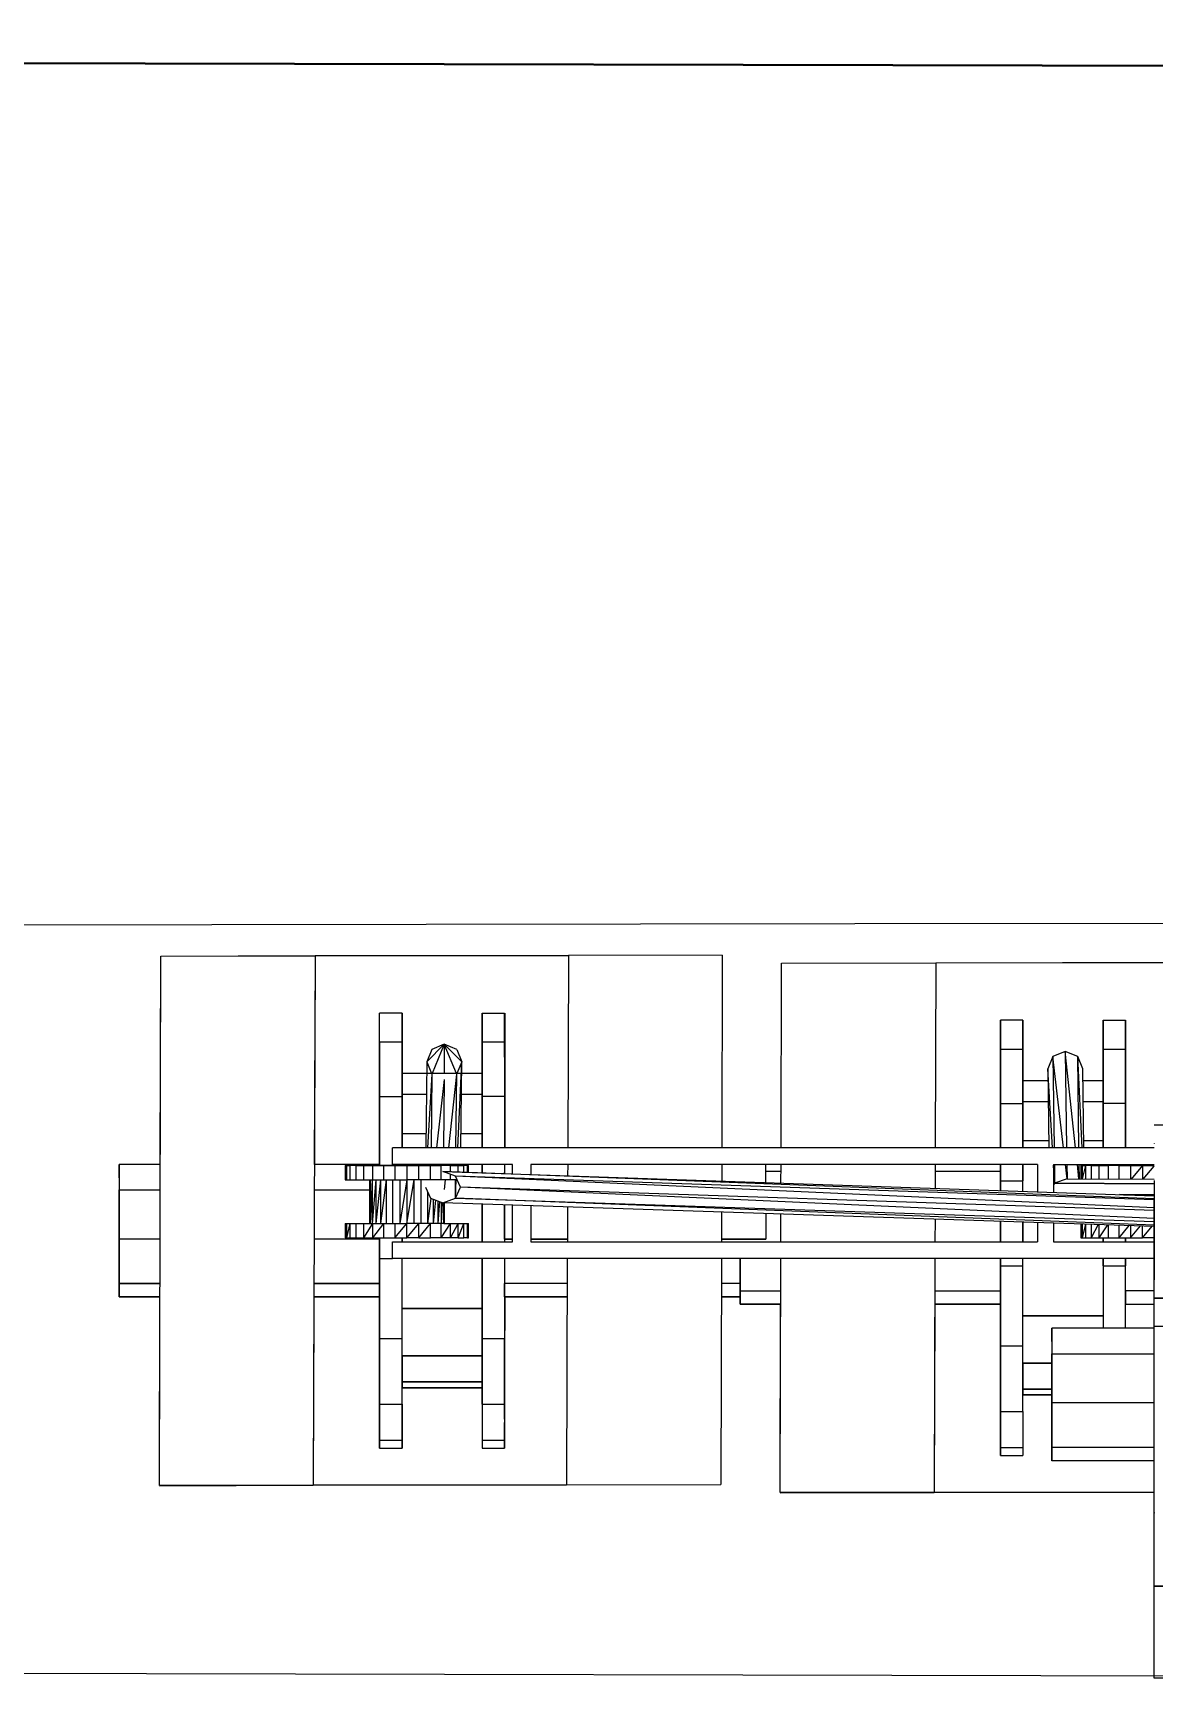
# Model space of a CAD drawing. Header units: millimetres. Extents: x -4997 to -4876, y -8737 to -8661.
# Drawn here: x -4949.008 to -4948.291, y -8694.114 to -8693.061 of the extents above; entities that cross this region are included whole.
import ezdxf

# ---------------------------------------------------------------- set-up
doc = ezdxf.new("R2010")
doc.units = ezdxf.units.MM
doc.header["$LTSCALE"] = 0.1
for name, color, linetype in [('cobertura nova', 4, 'Continuous'), ('imagem', 7, 'Continuous'), ('visto', 9, 'Continuous')]:
    doc.layers.add(name, color=color, linetype=linetype)
doc.layers.add('coberturas', color=7, linetype='Continuous', lineweight=40)
picture_1 = doc.add_image_def('image1.jpg', size_in_pixel=(1920, 1080))

msp = doc.modelspace()

# ---------------------------------------------------------------- linework, layer by layer
at = {"layer": 'cobertura nova'}
for p, q in [((-4948.9268, -8693.9903), (-4948.9259, -8693.6516)), ((-4948.9263, -8693.7849), (-4948.9259, -8693.6516)), ((-4948.9259, -8693.6516), (-4948.8272, -8693.6514)), ((-4948.8272, -8693.6515), (-4948.9259, -8693.6518)), ((-4948.8272, -8693.6514), (-4948.8284, -8693.9901)), ((-4948.8272, -8693.6514), (-4948.8277, -8693.7849)), ((-4948.8272, -8693.6514), (-4948.6652, -8693.6512)), ((-4948.6652, -8693.6512), (-4948.8272, -8693.6515)), ((-4948.6652, -8693.6512), (-4948.6656, -8693.7742)), ((-4948.5668, -8693.651), (-4948.6652, -8693.6512)), ((-4948.5668, -8693.651), (-4948.5671, -8693.7742)), ((-4948.5291, -8693.7742), (-4948.5288, -8693.6562)), ((-4948.5291, -8693.7742), (-4948.5288, -8693.6562)), ((-4948.5288, -8693.6562), (-4948.4301, -8693.656)), ((-4948.4301, -8693.6562), (-4948.5288, -8693.6564)), ((-4948.4301, -8693.656), (-4948.4305, -8693.7742)), ((-4948.4301, -8693.656), (-4948.4305, -8693.7742)), ((-4948.4301, -8693.656), (-4948.268, -8693.6558)), ((-4948.268, -8693.6558), (-4948.4301, -8693.6562)), ((-4948.7715, -8693.6881), (-4948.786, -8693.6881)), ((-4948.786, -8693.7067), (-4948.786, -8693.6881)), ((-4948.786, -8693.6881), (-4948.786, -8693.6881)), ((-4948.7715, -8693.7067), (-4948.7715, -8693.6881)), ((-4948.7715, -8693.6881), (-4948.7715, -8693.7067)), ((-4948.7204, -8693.6881), (-4948.706, -8693.6881)), ((-4948.7204, -8693.7067), (-4948.7204, -8693.6881)), ((-4948.7204, -8693.6881), (-4948.7204, -8693.6932)), ((-4948.7204, -8693.6932), (-4948.7204, -8693.6881)), ((-4948.7204, -8693.6881), (-4948.7204, -8693.7067)), ((-4948.706, -8693.6881), (-4948.706, -8693.7067)), ((-4948.706, -8693.6932), (-4948.706, -8693.6881)), ((-4948.7059, -8693.7067), (-4948.7059, -8693.6881)), ((-4948.7059, -8693.6881), (-4948.7059, -8693.6932)), ((-4948.7204, -8693.7163), (-4948.7204, -8693.6932)), ((-4948.706, -8693.7163), (-4948.706, -8693.6932)), ((-4948.7059, -8693.6932), (-4948.7059, -8693.7163)), ((-4948.3744, -8693.6927), (-4948.3888, -8693.6927)), ((-4948.3888, -8693.6927), (-4948.3888, -8693.6978)), ((-4948.3888, -8693.7113), (-4948.3888, -8693.6927)), ((-4948.3888, -8693.6978), (-4948.3888, -8693.6927)), ((-4948.3888, -8693.6927), (-4948.3888, -8693.7113)), ((-4948.3888, -8693.7209), (-4948.3888, -8693.6978)), ((-4948.3744, -8693.7113), (-4948.3744, -8693.6927)), ((-4948.3744, -8693.6927), (-4948.3744, -8693.7113)), ((-4948.3232, -8693.6927), (-4948.3088, -8693.6927)), ((-4948.3232, -8693.7113), (-4948.3232, -8693.6927)), ((-4948.3232, -8693.6978), (-4948.3232, -8693.6927)), ((-4948.3232, -8693.6927), (-4948.3232, -8693.7113)), ((-4948.3232, -8693.7209), (-4948.3232, -8693.6978)), ((-4948.3088, -8693.6927), (-4948.3088, -8693.7113)), ((-4948.3088, -8693.7113), (-4948.3088, -8693.6927)), ((-4948.7715, -8693.7067), (-4948.786, -8693.7067)), ((-4948.786, -8693.7067), (-4948.786, -8693.7067)), ((-4948.786, -8693.7067), (-4948.786, -8693.7414)), ((-4948.786, -8693.7414), (-4948.786, -8693.7067)), ((-4948.7715, -8693.7414), (-4948.7715, -8693.7067)), ((-4948.7715, -8693.7067), (-4948.7715, -8693.7414)), ((-4948.7558, -8693.7192), (-4948.7446, -8693.708)), ((-4948.7446, -8693.708), (-4948.7525, -8693.7113)), ((-4948.7446, -8693.708), (-4948.7524, -8693.7268)), ((-4948.7366, -8693.7113), (-4948.7446, -8693.708)), ((-4948.7333, -8693.7192), (-4948.7446, -8693.708)), ((-4948.7446, -8693.708), (-4948.7446, -8693.7268)), ((-4948.7368, -8693.7268), (-4948.7446, -8693.708)), ((-4948.706, -8693.7067), (-4948.7204, -8693.7067)), ((-4948.7204, -8693.7067), (-4948.7204, -8693.7414)), ((-4948.7204, -8693.7414), (-4948.7204, -8693.7067)), ((-4948.706, -8693.7067), (-4948.706, -8693.7414)), ((-4948.7059, -8693.7414), (-4948.7059, -8693.7067)), ((-4948.7558, -8693.7192), (-4948.7564, -8693.7742)), ((-4948.7525, -8693.7113), (-4948.7558, -8693.7192)), ((-4948.7558, -8693.7192), (-4948.7527, -8693.7268)), ((-4948.7366, -8693.7113), (-4948.7333, -8693.7192)), ((-4948.7333, -8693.7192), (-4948.7365, -8693.7268)), ((-4948.7359, -8693.7742), (-4948.7333, -8693.7192)), ((-4948.7339, -8693.7742), (-4948.7333, -8693.7192)), ((-4948.7204, -8693.7268), (-4948.7204, -8693.7163)), ((-4948.7059, -8693.7163), (-4948.7059, -8693.7583)), ((-4948.3744, -8693.7113), (-4948.3888, -8693.7113)), ((-4948.3888, -8693.746), (-4948.3888, -8693.7113)), ((-4948.3888, -8693.7113), (-4948.3888, -8693.746)), ((-4948.3888, -8693.7629), (-4948.3888, -8693.7209)), ((-4948.3744, -8693.746), (-4948.3744, -8693.7113)), ((-4948.3744, -8693.7113), (-4948.3744, -8693.746)), ((-4948.3553, -8693.7159), (-4948.3586, -8693.7238)), ((-4948.3474, -8693.7126), (-4948.3553, -8693.7159)), ((-4948.3485, -8693.7742), (-4948.3553, -8693.7159)), ((-4948.3553, -8693.7159), (-4948.3545, -8693.7742)), ((-4948.3407, -8693.7742), (-4948.3474, -8693.7126)), ((-4948.3474, -8693.7126), (-4948.3465, -8693.7742)), ((-4948.3394, -8693.7159), (-4948.3474, -8693.7126)), ((-4948.3386, -8693.7742), (-4948.3394, -8693.7159)), ((-4948.3365, -8693.7742), (-4948.3394, -8693.7159)), ((-4948.3361, -8693.7238), (-4948.3394, -8693.7159)), ((-4948.3088, -8693.7113), (-4948.3232, -8693.7113)), ((-4948.3232, -8693.7113), (-4948.3232, -8693.746)), ((-4948.3232, -8693.746), (-4948.3232, -8693.7113)), ((-4948.3232, -8693.7314), (-4948.3232, -8693.7209)), ((-4948.3088, -8693.7113), (-4948.3088, -8693.746)), ((-4948.3088, -8693.746), (-4948.3088, -8693.7113)), ((-4948.7337, -8693.7268), (-4948.7715, -8693.7268)), ((-4948.7525, -8693.7272), (-4948.7552, -8693.7742)), ((-4948.7525, -8693.7272), (-4948.753, -8693.7742)), ((-4948.7446, -8693.7305), (-4948.7496, -8693.7742)), ((-4948.7446, -8693.7305), (-4948.745, -8693.7742)), ((-4948.7416, -8693.7742), (-4948.7366, -8693.7272)), ((-4948.7371, -8693.7742), (-4948.7366, -8693.7272)), ((-4948.7204, -8693.7268), (-4948.7334, -8693.7268)), ((-4948.7204, -8693.7305), (-4948.7204, -8693.7268)), ((-4948.7204, -8693.7268), (-4948.7204, -8693.7402)), ((-4948.7204, -8693.7402), (-4948.7204, -8693.7268)), ((-4948.3585, -8693.7314), (-4948.3744, -8693.7314)), ((-4948.3556, -8693.7742), (-4948.3586, -8693.7238)), ((-4948.3586, -8693.7238), (-4948.3579, -8693.7742)), ((-4948.3354, -8693.7742), (-4948.3361, -8693.7238)), ((-4948.3232, -8693.7314), (-4948.336, -8693.7314)), ((-4948.3232, -8693.7314), (-4948.3232, -8693.7448)), ((-4948.3232, -8693.7448), (-4948.3232, -8693.7314)), ((-4948.786, -8693.7414), (-4948.786, -8693.7857)), ((-4948.786, -8693.7414), (-4948.7715, -8693.7414)), ((-4948.786, -8693.7857), (-4948.786, -8693.7414)), ((-4948.756, -8693.7402), (-4948.7715, -8693.7402)), ((-4948.7715, -8693.7742), (-4948.7715, -8693.7414)), ((-4948.7715, -8693.7414), (-4948.7715, -8693.7742)), ((-4948.7204, -8693.7402), (-4948.7335, -8693.7402)), ((-4948.7204, -8693.7653), (-4948.7204, -8693.7402)), ((-4948.7204, -8693.7414), (-4948.7204, -8693.7742)), ((-4948.706, -8693.7414), (-4948.7204, -8693.7414)), ((-4948.7204, -8693.7742), (-4948.7204, -8693.7414)), ((-4948.706, -8693.7414), (-4948.706, -8693.7742)), ((-4948.7059, -8693.7742), (-4948.7059, -8693.7414)), ((-4948.3888, -8693.746), (-4948.3744, -8693.746)), ((-4948.3888, -8693.7742), (-4948.3888, -8693.746)), ((-4948.3888, -8693.746), (-4948.3888, -8693.7742)), ((-4948.3583, -8693.7448), (-4948.3744, -8693.7448)), ((-4948.3744, -8693.7742), (-4948.3744, -8693.746)), ((-4948.3744, -8693.746), (-4948.3744, -8693.7742)), ((-4948.3744, -8693.7699), (-4948.3744, -8693.746)), ((-4948.3744, -8693.7518), (-4948.3744, -8693.7609)), ((-4948.3232, -8693.7448), (-4948.3358, -8693.7448)), ((-4948.3232, -8693.7699), (-4948.3232, -8693.7448)), ((-4948.3232, -8693.746), (-4948.3232, -8693.7742)), ((-4948.3088, -8693.746), (-4948.3232, -8693.746)), ((-4948.3232, -8693.7742), (-4948.3232, -8693.746)), ((-4948.3088, -8693.7629), (-4948.3088, -8693.746)), ((-4948.3088, -8693.746), (-4948.3088, -8693.7742)), ((-4948.3088, -8693.7742), (-4948.3088, -8693.746)), ((-4948.786, -8693.7583), (-4948.786, -8693.7857)), ((-4948.7059, -8693.7583), (-4948.7059, -8693.7742)), ((-4948.3888, -8693.7742), (-4948.3888, -8693.7629)), ((-4948.3088, -8693.7629), (-4948.3088, -8693.7629)), ((-4948.3088, -8693.7742), (-4948.3088, -8693.7629)), ((-4948.2487, -8693.7597), (-4948.2905, -8693.7597)), ((-4948.7563, -8693.7653), (-4948.7715, -8693.7653)), ((-4948.7204, -8693.7653), (-4948.7338, -8693.7653)), ((-4948.7204, -8693.7742), (-4948.7204, -8693.7653)), ((-4948.358, -8693.7699), (-4948.3744, -8693.7699)), ((-4948.3744, -8693.7742), (-4948.3744, -8693.7699)), ((-4948.3232, -8693.7699), (-4948.3355, -8693.7699)), ((-4948.3232, -8693.7742), (-4948.3232, -8693.7699)), ((-4948.2905, -8693.7714), (-4948.2905, -8693.7715)), ((-4948.701, -8693.7742), (-4948.7776, -8693.7742)), ((-4948.7776, -8693.785), (-4948.7776, -8693.7742)), ((-4948.6893, -8693.7742), (-4948.701, -8693.7742)), ((-4948.3651, -8693.7742), (-4948.6893, -8693.7742)), ((-4948.3549, -8693.7742), (-4948.3651, -8693.7742)), ((-4948.2905, -8693.7742), (-4948.3549, -8693.7742)), ((-4948.9526, -8693.7935), (-4948.9526, -8693.7849)), ((-4948.9526, -8693.7849), (-4948.9526, -8693.8011)), ((-4948.9263, -8693.7849), (-4948.9526, -8693.7849)), ((-4948.9526, -8693.7935), (-4948.9526, -8693.8219)), ((-4948.786, -8693.7849), (-4948.8277, -8693.7849)), ((-4948.8079, -8693.7857), (-4948.8079, -8693.7948)), ((-4948.8071, -8693.7857), (-4948.8079, -8693.7948)), ((-4948.8079, -8693.7857), (-4948.8071, -8693.7857)), ((-4948.8079, -8693.7948), (-4948.8071, -8693.7948)), ((-4948.8071, -8693.7857), (-4948.8071, -8693.7948)), ((-4948.8071, -8693.7857), (-4948.8049, -8693.7857)), ((-4948.8071, -8693.7948), (-4948.8049, -8693.7948)), ((-4948.8012, -8693.7857), (-4948.8049, -8693.7857)), ((-4948.8049, -8693.7857), (-4948.8049, -8693.7948)), ((-4948.8049, -8693.7948), (-4948.8012, -8693.7948)), ((-4948.8012, -8693.7857), (-4948.7963, -8693.7857)), ((-4948.8012, -8693.7857), (-4948.8012, -8693.7948)), ((-4948.8012, -8693.7948), (-4948.7963, -8693.7948)), ((-4948.7963, -8693.7857), (-4948.7904, -8693.7857)), ((-4948.7963, -8693.7857), (-4948.7963, -8693.7948)), ((-4948.7963, -8693.7948), (-4948.7924, -8693.7948)), ((-4948.7924, -8693.7948), (-4948.792, -8693.7948)), ((-4948.7924, -8693.7948), (-4948.7924, -8693.8227)), ((-4948.792, -8693.7948), (-4948.7924, -8693.8227)), ((-4948.792, -8693.7948), (-4948.7906, -8693.7948)), ((-4948.792, -8693.7948), (-4948.792, -8693.8227)), ((-4948.7906, -8693.7948), (-4948.792, -8693.8227)), ((-4948.7906, -8693.7948), (-4948.7884, -8693.7948)), ((-4948.7906, -8693.7948), (-4948.7906, -8693.8227)), ((-4948.7884, -8693.7948), (-4948.7906, -8693.8227)), ((-4948.7534, -8693.7857), (-4948.7904, -8693.7857)), ((-4948.7904, -8693.7857), (-4948.7466, -8693.7857)), ((-4948.7904, -8693.7857), (-4948.7904, -8693.7948)), ((-4948.7884, -8693.7948), (-4948.7854, -8693.7948)), ((-4948.7884, -8693.7948), (-4948.7884, -8693.8227)), ((-4948.7854, -8693.7948), (-4948.7884, -8693.8227)), ((-4948.786, -8693.7849), (-4948.786, -8693.7857)), ((-4948.7854, -8693.7948), (-4948.7818, -8693.7948)), ((-4948.7854, -8693.7948), (-4948.7854, -8693.8227)), ((-4948.7818, -8693.7948), (-4948.7854, -8693.8227)), ((-4948.7835, -8693.7857), (-4948.7835, -8693.7948)), ((-4948.7818, -8693.7948), (-4948.7776, -8693.7948)), ((-4948.7818, -8693.7948), (-4948.7818, -8693.8227)), ((-4948.701, -8693.785), (-4948.7776, -8693.785)), ((-4948.7776, -8693.7948), (-4948.7731, -8693.7948)), ((-4948.7776, -8693.7948), (-4948.7776, -8693.8227)), ((-4948.7761, -8693.7857), (-4948.7761, -8693.7948)), ((-4948.7731, -8693.7948), (-4948.7685, -8693.7948)), ((-4948.7685, -8693.7948), (-4948.7731, -8693.8227)), ((-4948.7731, -8693.7948), (-4948.7731, -8693.8227)), ((-4948.7715, -8693.7857), (-4948.7715, -8693.785)), ((-4948.7715, -8693.785), (-4948.7715, -8693.7857)), ((-4948.7685, -8693.7857), (-4948.7685, -8693.7948)), ((-4948.7638, -8693.7948), (-4948.7685, -8693.7948)), ((-4948.7685, -8693.8227), (-4948.7638, -8693.7948)), ((-4948.7685, -8693.7948), (-4948.7685, -8693.8227)), ((-4948.7593, -8693.7948), (-4948.7638, -8693.7948)), ((-4948.7638, -8693.8227), (-4948.7638, -8693.7948)), ((-4948.7608, -8693.7948), (-4948.7608, -8693.7857)), ((-4948.7551, -8693.7948), (-4948.7593, -8693.7948)), ((-4948.7593, -8693.8227), (-4948.7593, -8693.7948)), ((-4948.7565, -8693.785), (-4948.7565, -8693.7857)), ((-4948.7558, -8693.785), (-4948.7559, -8693.7857)), ((-4948.7515, -8693.7948), (-4948.7551, -8693.7948)), ((-4948.7534, -8693.7857), (-4948.7466, -8693.7857)), ((-4948.7534, -8693.7948), (-4948.7534, -8693.7857)), ((-4948.7531, -8693.785), (-4948.7531, -8693.7857)), ((-4948.7485, -8693.7948), (-4948.7515, -8693.7948)), ((-4948.7509, -8693.785), (-4948.7509, -8693.7857)), ((-4948.7463, -8693.7948), (-4948.7485, -8693.7948)), ((-4948.7406, -8693.7857), (-4948.7466, -8693.7857)), ((-4948.7466, -8693.7948), (-4948.7466, -8693.7857)), ((-4948.7449, -8693.7948), (-4948.7463, -8693.7948)), ((-4948.7454, -8693.7895), (-4948.2905, -8693.805)), ((-4948.2905, -8693.8069), (-4948.7454, -8693.7895)), ((-4948.7374, -8693.7924), (-4948.7454, -8693.7895)), ((-4948.7451, -8693.785), (-4948.7451, -8693.7857)), ((-4948.7445, -8693.7948), (-4948.7449, -8693.7948)), ((-4948.7406, -8693.7948), (-4948.7445, -8693.7948)), ((-4948.7445, -8693.8009), (-4948.7438, -8693.7948)), ((-4948.7429, -8693.7857), (-4948.7428, -8693.785)), ((-4948.7406, -8693.7857), (-4948.7357, -8693.7857)), ((-4948.7406, -8693.7896), (-4948.7406, -8693.7857)), ((-4948.7406, -8693.7948), (-4948.7406, -8693.7912)), ((-4948.7363, -8693.7948), (-4948.7406, -8693.7948)), ((-4948.2905, -8693.8076), (-4948.7374, -8693.7924)), ((-4948.2905, -8693.8126), (-4948.7374, -8693.7924)), ((-4948.7341, -8693.7995), (-4948.7374, -8693.7924)), ((-4948.7374, -8693.8066), (-4948.7369, -8693.7948)), ((-4948.7374, -8693.8066), (-4948.7373, -8693.7948)), ((-4948.7372, -8693.7857), (-4948.7372, -8693.785)), ((-4948.7365, -8693.7857), (-4948.7364, -8693.785)), ((-4948.7357, -8693.7857), (-4948.732, -8693.7857)), ((-4948.7357, -8693.7898), (-4948.7357, -8693.7857)), ((-4948.734, -8693.7857), (-4948.734, -8693.785)), ((-4948.7298, -8693.7857), (-4948.732, -8693.7857)), ((-4948.732, -8693.7899), (-4948.732, -8693.7857)), ((-4948.729, -8693.7857), (-4948.7298, -8693.7857)), ((-4948.7298, -8693.79), (-4948.7298, -8693.7857)), ((-4948.729, -8693.79), (-4948.729, -8693.7857)), ((-4948.7204, -8693.785), (-4948.7204, -8693.7903)), ((-4948.7204, -8693.7903), (-4948.7204, -8693.785)), ((-4948.7204, -8693.7903), (-4948.7204, -8693.785)), ((-4948.706, -8693.7908), (-4948.7066, -8693.7908)), ((-4948.706, -8693.785), (-4948.706, -8693.7908)), ((-4948.7059, -8693.7908), (-4948.7059, -8693.785)), ((-4948.7059, -8693.7908), (-4948.7059, -8693.7908)), ((-4948.706, -8693.7908), (-4948.706, -8693.7908)), ((-4948.701, -8693.791), (-4948.701, -8693.785)), ((-4948.3651, -8693.785), (-4948.6893, -8693.785)), ((-4948.6893, -8693.785), (-4948.6893, -8693.7914)), ((-4948.6656, -8693.785), (-4948.6657, -8693.7922)), ((-4948.5671, -8693.785), (-4948.5671, -8693.7955)), ((-4948.5389, -8693.7965), (-4948.5389, -8693.785)), ((-4948.5291, -8693.7895), (-4948.5389, -8693.7895)), ((-4948.5292, -8693.7968), (-4948.5291, -8693.785)), ((-4948.5291, -8693.7895), (-4948.5291, -8693.785)), ((-4948.4305, -8693.785), (-4948.4306, -8693.8002)), ((-4948.4305, -8693.785), (-4948.4305, -8693.7895)), ((-4948.3888, -8693.7895), (-4948.4305, -8693.7895)), ((-4948.3888, -8693.7954), (-4948.3888, -8693.785)), ((-4948.3888, -8693.7954), (-4948.3888, -8693.785)), ((-4948.3888, -8693.785), (-4948.3888, -8693.7954)), ((-4948.3888, -8693.7981), (-4948.3888, -8693.7895)), ((-4948.3888, -8693.7895), (-4948.3888, -8693.8016)), ((-4948.3744, -8693.7954), (-4948.3744, -8693.785)), ((-4948.3744, -8693.785), (-4948.3744, -8693.7954)), ((-4948.3744, -8693.8021), (-4948.3744, -8693.785)), ((-4948.3651, -8693.785), (-4948.3651, -8693.8024)), ((-4948.3549, -8693.785), (-4948.2905, -8693.785)), ((-4948.3549, -8693.785), (-4948.3549, -8693.8028)), ((-4948.3542, -8693.797), (-4948.3549, -8693.7854)), ((-4948.3543, -8693.785), (-4948.3542, -8693.797)), ((-4948.3462, -8693.7941), (-4948.3542, -8693.797)), ((-4948.3462, -8693.7941), (-4948.3473, -8693.785)), ((-4948.3464, -8693.785), (-4948.3462, -8693.7941)), ((-4948.3462, -8693.7941), (-4948.2905, -8693.7944)), ((-4948.3386, -8693.7941), (-4948.3396, -8693.785)), ((-4948.3383, -8693.7941), (-4948.3384, -8693.785)), ((-4948.3374, -8693.7857), (-4948.3374, -8693.7941)), ((-4948.3374, -8693.7857), (-4948.3366, -8693.7857)), ((-4948.3366, -8693.7857), (-4948.3373, -8693.7941)), ((-4948.3366, -8693.7857), (-4948.3366, -8693.7941)), ((-4948.3366, -8693.7857), (-4948.3344, -8693.7857)), ((-4948.3344, -8693.7857), (-4948.3365, -8693.7941)), ((-4948.3359, -8693.7857), (-4948.3359, -8693.785)), ((-4948.3352, -8693.7857), (-4948.3353, -8693.785)), ((-4948.3344, -8693.7857), (-4948.3344, -8693.7941)), ((-4948.3307, -8693.7857), (-4948.3344, -8693.7857)), ((-4948.3307, -8693.7857), (-4948.3258, -8693.7857)), ((-4948.3307, -8693.7857), (-4948.3307, -8693.7942)), ((-4948.3258, -8693.7857), (-4948.3199, -8693.7857)), ((-4948.3258, -8693.7857), (-4948.3258, -8693.7942)), ((-4948.3232, -8693.785), (-4948.3232, -8693.7857)), ((-4948.3232, -8693.7857), (-4948.3232, -8693.785)), ((-4948.3232, -8693.7857), (-4948.3232, -8693.785)), ((-4948.2905, -8693.7857), (-4948.3199, -8693.7857)), ((-4948.313, -8693.7857), (-4948.3199, -8693.7857)), ((-4948.3199, -8693.7857), (-4948.3199, -8693.7942)), ((-4948.313, -8693.7857), (-4948.2905, -8693.7857)), ((-4948.3056, -8693.7857), (-4948.313, -8693.7857)), ((-4948.313, -8693.7857), (-4948.313, -8693.7942)), ((-4948.3088, -8693.7857), (-4948.3088, -8693.785)), ((-4948.3088, -8693.785), (-4948.3088, -8693.7857)), ((-4948.3088, -8693.7857), (-4948.3088, -8693.785)), ((-4948.3056, -8693.7857), (-4948.2905, -8693.7857)), ((-4948.3056, -8693.7857), (-4948.3056, -8693.7943)), ((-4948.2905, -8693.7857), (-4948.3056, -8693.7857)), ((-4948.298, -8693.7857), (-4948.3052, -8693.7943)), ((-4948.298, -8693.7857), (-4948.298, -8693.7943)), ((-4948.2975, -8693.7943), (-4948.2905, -8693.786)), ((-4948.9526, -8693.8011), (-4948.9526, -8693.8327)), ((-4948.9526, -8693.8011), (-4948.9263, -8693.8011)), ((-4948.9526, -8693.8327), (-4948.9526, -8693.8011)), ((-4948.8277, -8693.8011), (-4948.7924, -8693.8011)), ((-4948.7566, -8693.7995), (-4948.7533, -8693.8066)), ((-4948.7551, -8693.8227), (-4948.7551, -8693.8027)), ((-4948.7374, -8693.8066), (-4948.7341, -8693.7995)), ((-4948.2905, -8693.8144), (-4948.7341, -8693.7995)), ((-4948.2905, -8693.8196), (-4948.7341, -8693.7995)), ((-4948.3888, -8693.7954), (-4948.3744, -8693.7954)), ((-4948.3888, -8693.8016), (-4948.3888, -8693.7954)), ((-4948.3888, -8693.7954), (-4948.3888, -8693.8016)), ((-4948.3744, -8693.8021), (-4948.3744, -8693.7954)), ((-4948.3542, -8693.797), (-4948.3549, -8693.7985)), ((-4948.2905, -8693.7973), (-4948.3542, -8693.797)), ((-4948.3542, -8693.797), (-4948.2905, -8693.7973)), ((-4948.2905, -8693.8043), (-4948.3127, -8693.8042)), ((-4948.3102, -8693.8043), (-4948.2905, -8693.8044)), ((-4948.2905, -8693.7952), (-4948.2905, -8693.8587)), ((-4948.7551, -8693.8227), (-4948.753, -8693.8067)), ((-4948.7533, -8693.8066), (-4948.7454, -8693.8095)), ((-4948.7515, -8693.8227), (-4948.7515, -8693.8072)), ((-4948.7515, -8693.8227), (-4948.7499, -8693.8078)), ((-4948.7485, -8693.8227), (-4948.7485, -8693.8083)), ((-4948.7485, -8693.8227), (-4948.7474, -8693.8087)), ((-4948.7463, -8693.8227), (-4948.7463, -8693.8092)), ((-4948.7463, -8693.8227), (-4948.7456, -8693.8094)), ((-4948.7454, -8693.8095), (-4948.7374, -8693.8066)), ((-4948.2905, -8693.8246), (-4948.7454, -8693.8095)), ((-4948.7449, -8693.8227), (-4948.7449, -8693.8095)), ((-4948.7445, -8693.8227), (-4948.7445, -8693.8095)), ((-4948.7374, -8693.8066), (-4948.2905, -8693.8214)), ((-4948.2905, -8693.8238), (-4948.7374, -8693.8066)), ((-4948.7204, -8693.8103), (-4948.7204, -8693.8344)), ((-4948.7204, -8693.8103), (-4948.7204, -8693.8344)), ((-4948.7204, -8693.8344), (-4948.7204, -8693.8103)), ((-4948.7204, -8693.8344), (-4948.7204, -8693.8103)), ((-4948.7059, -8693.8344), (-4948.7059, -8693.8108)), ((-4948.706, -8693.8108), (-4948.706, -8693.8344)), ((-4948.706, -8693.8327), (-4948.706, -8693.8108)), ((-4948.701, -8693.8344), (-4948.701, -8693.811)), ((-4948.6893, -8693.8113), (-4948.6893, -8693.8344)), ((-4948.6657, -8693.8121), (-4948.6658, -8693.8344)), ((-4948.5672, -8693.8154), (-4948.5672, -8693.8344)), ((-4948.2905, -8693.8705), (-4948.2905, -8693.807)), ((-4948.9526, -8693.8219), (-4948.9526, -8693.8219)), ((-4948.9526, -8693.8219), (-4948.9526, -8693.8327)), ((-4948.8079, -8693.8227), (-4948.8071, -8693.8227)), ((-4948.8079, -8693.8227), (-4948.8079, -8693.8318)), ((-4948.8049, -8693.8227), (-4948.8071, -8693.8318)), ((-4948.8071, -8693.8227), (-4948.8071, -8693.8318)), ((-4948.8071, -8693.8227), (-4948.8049, -8693.8227)), ((-4948.8049, -8693.8227), (-4948.8049, -8693.8318)), ((-4948.8049, -8693.8227), (-4948.8012, -8693.8227)), ((-4948.8012, -8693.8227), (-4948.7963, -8693.8227)), ((-4948.8012, -8693.8227), (-4948.8012, -8693.8318)), ((-4948.7904, -8693.8227), (-4948.7963, -8693.8318)), ((-4948.7963, -8693.8227), (-4948.7963, -8693.8318)), ((-4948.7963, -8693.8227), (-4948.7924, -8693.8227)), ((-4948.7924, -8693.8227), (-4948.792, -8693.8227)), ((-4948.792, -8693.8227), (-4948.7906, -8693.8227)), ((-4948.7906, -8693.8227), (-4948.7884, -8693.8227)), ((-4948.7904, -8693.8227), (-4948.7904, -8693.8318)), ((-4948.7835, -8693.8227), (-4948.7904, -8693.8318)), ((-4948.7884, -8693.8227), (-4948.7854, -8693.8227)), ((-4948.7854, -8693.8227), (-4948.7818, -8693.8227)), ((-4948.7835, -8693.8227), (-4948.7835, -8693.8318)), ((-4948.7818, -8693.8227), (-4948.7776, -8693.8227)), ((-4948.7776, -8693.8227), (-4948.7731, -8693.8227)), ((-4948.7761, -8693.8318), (-4948.7685, -8693.8227)), ((-4948.7761, -8693.8227), (-4948.7761, -8693.8318)), ((-4948.7731, -8693.8227), (-4948.7685, -8693.8227)), ((-4948.7685, -8693.8318), (-4948.7608, -8693.8227)), ((-4948.7685, -8693.8318), (-4948.7685, -8693.8227)), ((-4948.7638, -8693.8227), (-4948.7685, -8693.8227)), ((-4948.7593, -8693.8227), (-4948.7638, -8693.8227)), ((-4948.7608, -8693.8318), (-4948.7534, -8693.8227)), ((-4948.7608, -8693.8318), (-4948.7608, -8693.8227)), ((-4948.7551, -8693.8227), (-4948.7593, -8693.8227)), ((-4948.7515, -8693.8227), (-4948.7551, -8693.8227)), ((-4948.7534, -8693.8318), (-4948.7534, -8693.8227)), ((-4948.7485, -8693.8227), (-4948.7515, -8693.8227)), ((-4948.7463, -8693.8227), (-4948.7485, -8693.8227)), ((-4948.7466, -8693.8318), (-4948.7406, -8693.8227)), ((-4948.7466, -8693.8318), (-4948.7466, -8693.8227)), ((-4948.7449, -8693.8227), (-4948.7463, -8693.8227)), ((-4948.7449, -8693.8227), (-4948.7445, -8693.8227)), ((-4948.7445, -8693.8227), (-4948.7406, -8693.8227)), ((-4948.7406, -8693.8318), (-4948.7357, -8693.8227)), ((-4948.7406, -8693.8318), (-4948.7406, -8693.8227)), ((-4948.7406, -8693.8227), (-4948.7357, -8693.8227)), ((-4948.7357, -8693.8318), (-4948.732, -8693.8227)), ((-4948.7357, -8693.8318), (-4948.7357, -8693.8227)), ((-4948.7357, -8693.8227), (-4948.732, -8693.8227)), ((-4948.732, -8693.8318), (-4948.732, -8693.8227)), ((-4948.732, -8693.8227), (-4948.7298, -8693.8227)), ((-4948.7298, -8693.8227), (-4948.729, -8693.8227)), ((-4948.7298, -8693.8318), (-4948.7298, -8693.8227)), ((-4948.729, -8693.8318), (-4948.729, -8693.8227)), ((-4948.5389, -8693.8163), (-4948.5389, -8693.8327)), ((-4948.5293, -8693.8344), (-4948.5292, -8693.8167)), ((-4948.4306, -8693.8199), (-4948.4307, -8693.8344)), ((-4948.3888, -8693.8213), (-4948.3888, -8693.8344)), ((-4948.3888, -8693.8344), (-4948.3888, -8693.8213)), ((-4948.3888, -8693.8213), (-4948.3888, -8693.8344)), ((-4948.3744, -8693.8344), (-4948.3744, -8693.8218)), ((-4948.3744, -8693.8218), (-4948.3744, -8693.8344)), ((-4948.3651, -8693.8221), (-4948.3651, -8693.8344)), ((-4948.3549, -8693.8224), (-4948.3549, -8693.8344)), ((-4948.3374, -8693.823), (-4948.3374, -8693.8318)), ((-4948.3366, -8693.823), (-4948.3374, -8693.8318)), ((-4948.3366, -8693.823), (-4948.3366, -8693.8318)), ((-4948.3345, -8693.8231), (-4948.3366, -8693.8318)), ((-4948.3344, -8693.8231), (-4948.3344, -8693.8318)), ((-4948.3307, -8693.8232), (-4948.3307, -8693.8318)), ((-4948.3262, -8693.8234), (-4948.3307, -8693.8318)), ((-4948.3258, -8693.8234), (-4948.3258, -8693.8318)), ((-4948.3204, -8693.8236), (-4948.3258, -8693.8318)), ((-4948.3199, -8693.8236), (-4948.3199, -8693.8318)), ((-4948.313, -8693.8238), (-4948.313, -8693.8318)), ((-4948.3067, -8693.824), (-4948.313, -8693.8318)), ((-4948.3056, -8693.8241), (-4948.3056, -8693.8318)), ((-4948.3056, -8693.8318), (-4948.2993, -8693.8243)), ((-4948.298, -8693.8318), (-4948.298, -8693.8243)), ((-4948.298, -8693.8318), (-4948.2918, -8693.8245)), ((-4948.9526, -8693.8327), (-4948.9526, -8693.861)), ((-4948.9264, -8693.8327), (-4948.9526, -8693.8327)), ((-4948.9526, -8693.861), (-4948.9526, -8693.8327)), ((-4948.786, -8693.8327), (-4948.8279, -8693.8327)), ((-4948.8079, -8693.8318), (-4948.8071, -8693.8318)), ((-4948.8071, -8693.8318), (-4948.8049, -8693.8318)), ((-4948.8049, -8693.8318), (-4948.8012, -8693.8318)), ((-4948.8012, -8693.8318), (-4948.7963, -8693.8318)), ((-4948.7963, -8693.8318), (-4948.7904, -8693.8318)), ((-4948.7904, -8693.8318), (-4948.7835, -8693.8318)), ((-4948.786, -8693.8318), (-4948.786, -8693.8327)), ((-4948.786, -8693.845), (-4948.786, -8693.8318)), ((-4948.786, -8693.845), (-4948.786, -8693.8327)), ((-4948.786, -8693.8327), (-4948.786, -8693.861)), ((-4948.786, -8693.8318), (-4948.786, -8693.845)), ((-4948.7835, -8693.8318), (-4948.7761, -8693.8318)), ((-4948.7776, -8693.8344), (-4948.701, -8693.8344)), ((-4948.7776, -8693.8452), (-4948.7776, -8693.8344)), ((-4948.7761, -8693.8318), (-4948.7685, -8693.8318)), ((-4948.7715, -8693.8344), (-4948.7715, -8693.8318)), ((-4948.7715, -8693.8318), (-4948.7715, -8693.8344)), ((-4948.7715, -8693.8344), (-4948.7715, -8693.8318)), ((-4948.7608, -8693.8318), (-4948.7685, -8693.8318)), ((-4948.7608, -8693.8318), (-4948.7534, -8693.8318)), ((-4948.7466, -8693.8318), (-4948.7534, -8693.8318)), ((-4948.7406, -8693.8318), (-4948.7466, -8693.8318)), ((-4948.7357, -8693.8318), (-4948.7406, -8693.8318)), ((-4948.7357, -8693.8318), (-4948.732, -8693.8318)), ((-4948.7298, -8693.8318), (-4948.732, -8693.8318)), ((-4948.7298, -8693.8318), (-4948.729, -8693.8318)), ((-4948.706, -8693.8327), (-4948.701, -8693.8327)), ((-4948.701, -8693.8327), (-4948.706, -8693.8327)), ((-4948.6893, -8693.8327), (-4948.6658, -8693.8327)), ((-4948.6658, -8693.8327), (-4948.6893, -8693.8327)), ((-4948.6893, -8693.8344), (-4948.3651, -8693.8344)), ((-4948.5672, -8693.8327), (-4948.5389, -8693.8327)), ((-4948.5389, -8693.8327), (-4948.5672, -8693.8327)), ((-4948.5554, -8693.8327), (-4948.5554, -8693.8327)), ((-4948.5554, -8693.8327), (-4948.5554, -8693.8327)), ((-4948.3549, -8693.8344), (-4948.2905, -8693.8344)), ((-4948.3374, -8693.8318), (-4948.3366, -8693.8318)), ((-4948.3366, -8693.8318), (-4948.3344, -8693.8318)), ((-4948.3344, -8693.8318), (-4948.3307, -8693.8318)), ((-4948.3307, -8693.8318), (-4948.3258, -8693.8318)), ((-4948.3258, -8693.8318), (-4948.3199, -8693.8318)), ((-4948.3232, -8693.8318), (-4948.3232, -8693.8344)), ((-4948.3232, -8693.8344), (-4948.3232, -8693.8318)), ((-4948.3232, -8693.8318), (-4948.3232, -8693.8344)), ((-4948.3232, -8693.8344), (-4948.3232, -8693.8318)), ((-4948.3199, -8693.8318), (-4948.313, -8693.8318)), ((-4948.313, -8693.8318), (-4948.3056, -8693.8318)), ((-4948.3088, -8693.8344), (-4948.3088, -8693.8318)), ((-4948.3088, -8693.8318), (-4948.3088, -8693.8344)), ((-4948.3056, -8693.8318), (-4948.298, -8693.8318)), ((-4948.2905, -8693.8318), (-4948.298, -8693.8318)), ((-4948.786, -8693.845), (-4948.7776, -8693.845)), ((-4948.786, -8693.8963), (-4948.786, -8693.845)), ((-4948.786, -8693.845), (-4948.786, -8693.8963)), ((-4948.701, -8693.8452), (-4948.7776, -8693.8452)), ((-4948.7715, -8693.8963), (-4948.7715, -8693.8452)), ((-4948.7204, -8693.8452), (-4948.7204, -8693.8963)), ((-4948.7204, -8693.8771), (-4948.7204, -8693.8452)), ((-4948.7204, -8693.8963), (-4948.7204, -8693.8452)), ((-4948.7059, -8693.8963), (-4948.7059, -8693.8452)), ((-4948.706, -8693.8452), (-4948.706, -8693.8963)), ((-4948.6893, -8693.8452), (-4948.701, -8693.8452)), ((-4948.3651, -8693.8452), (-4948.6893, -8693.8452)), ((-4948.6659, -8693.8452), (-4948.6664, -8693.9899)), ((-4948.5673, -8693.8452), (-4948.5677, -8693.9897)), ((-4948.5554, -8693.8452), (-4948.5554, -8693.8657)), ((-4948.5554, -8693.8657), (-4948.5554, -8693.8452)), ((-4948.5297, -8693.9949), (-4948.5293, -8693.8452)), ((-4948.4307, -8693.8452), (-4948.4313, -8693.9947)), ((-4948.3888, -8693.8452), (-4948.3888, -8693.8497)), ((-4948.3888, -8693.8497), (-4948.3888, -8693.8452)), ((-4948.3888, -8693.8452), (-4948.3888, -8693.8497)), ((-4948.3744, -8693.8497), (-4948.3744, -8693.8452)), ((-4948.3549, -8693.8452), (-4948.3651, -8693.8452)), ((-4948.2905, -8693.8452), (-4948.3549, -8693.8452)), ((-4948.3232, -8693.8452), (-4948.3232, -8693.8497)), ((-4948.3232, -8693.8497), (-4948.3232, -8693.8452)), ((-4948.3088, -8693.8497), (-4948.3088, -8693.8452)), ((-4948.3088, -8693.8452), (-4948.3088, -8693.8497)), ((-4948.786, -8693.8696), (-4948.786, -8693.8534)), ((-4948.786, -8693.8534), (-4948.786, -8693.8534)), ((-4948.3888, -8693.8497), (-4948.3744, -8693.8497)), ((-4948.3888, -8693.9009), (-4948.3888, -8693.8497)), ((-4948.3888, -8693.8497), (-4948.3888, -8693.9009)), ((-4948.3744, -8693.9009), (-4948.3744, -8693.8497)), ((-4948.3232, -8693.8497), (-4948.3232, -8693.8897)), ((-4948.3232, -8693.8497), (-4948.3088, -8693.8497)), ((-4948.3088, -8693.8897), (-4948.3088, -8693.8497)), ((-4948.9526, -8693.861), (-4948.9526, -8693.8696)), ((-4948.9265, -8693.861), (-4948.9526, -8693.861)), ((-4948.9526, -8693.861), (-4948.9265, -8693.861)), ((-4948.9526, -8693.8696), (-4948.9526, -8693.861)), ((-4948.786, -8693.861), (-4948.828, -8693.861)), ((-4948.828, -8693.861), (-4948.786, -8693.861)), ((-4948.786, -8693.861), (-4948.786, -8693.8696)), ((-4948.6659, -8693.861), (-4948.706, -8693.861)), ((-4948.706, -8693.8696), (-4948.706, -8693.861)), ((-4948.5554, -8693.8611), (-4948.5673, -8693.8611)), ((-4948.5554, -8693.8657), (-4948.5554, -8693.8743)), ((-4948.5554, -8693.8657), (-4948.5293, -8693.8657)), ((-4948.5554, -8693.8743), (-4948.5554, -8693.8657)), ((-4948.4308, -8693.8657), (-4948.3888, -8693.8657)), ((-4948.2905, -8693.8657), (-4948.3088, -8693.8657)), ((-4948.3088, -8693.8743), (-4948.3088, -8693.8657)), ((-4948.3088, -8693.8657), (-4948.3088, -8693.8743)), ((-4948.9526, -8693.8696), (-4948.9526, -8693.8696)), ((-4948.9526, -8693.8696), (-4948.9265, -8693.8696)), ((-4948.9265, -8693.8696), (-4948.9526, -8693.8696)), ((-4948.9268, -8693.9903), (-4948.9265, -8693.8696)), ((-4948.828, -8693.8696), (-4948.8284, -8693.9901)), ((-4948.828, -8693.8696), (-4948.786, -8693.8696)), ((-4948.786, -8693.8696), (-4948.828, -8693.8696)), ((-4948.7715, -8693.8771), (-4948.7204, -8693.8771)), ((-4948.7204, -8693.8771), (-4948.7715, -8693.8771)), ((-4948.7204, -8693.8771), (-4948.7204, -8693.8771)), ((-4948.7204, -8693.8771), (-4948.7204, -8693.9074)), ((-4948.7204, -8693.9074), (-4948.7204, -8693.8771)), ((-4948.7059, -8693.8696), (-4948.706, -8693.9132)), ((-4948.706, -8693.8696), (-4948.6659, -8693.8696)), ((-4948.6659, -8693.8696), (-4948.706, -8693.8696)), ((-4948.5673, -8693.8696), (-4948.5554, -8693.8696)), ((-4948.5554, -8693.8696), (-4948.5673, -8693.8696)), ((-4948.5294, -8693.8743), (-4948.5554, -8693.8743)), ((-4948.5554, -8693.8743), (-4948.5294, -8693.8743)), ((-4948.5297, -8693.9949), (-4948.5294, -8693.8743)), ((-4948.4308, -8693.8743), (-4948.4313, -8693.9947)), ((-4948.3888, -8693.8743), (-4948.4308, -8693.8743)), ((-4948.4308, -8693.8743), (-4948.3888, -8693.8743)), ((-4948.3088, -8693.8743), (-4948.2905, -8693.8743)), ((-4948.3088, -8693.8743), (-4948.3088, -8693.8743)), ((-4948.2905, -8693.8883), (-4948.2905, -8693.8704)), ((-4948.2905, -8693.8704), (-4948.2487, -8693.8704)), ((-4948.2487, -8693.8705), (-4948.2905, -8693.8705)), ((-4948.7204, -8693.8893), (-4948.7204, -8693.8893)), ((-4948.7204, -8693.9143), (-4948.7204, -8693.8893)), ((-4948.3744, -8693.8817), (-4948.3232, -8693.8817)), ((-4948.3232, -8693.8817), (-4948.3744, -8693.8817)), ((-4948.2905, -8693.8883), (-4948.2487, -8693.8883)), ((-4948.2905, -8694.0103), (-4948.2905, -8693.8883)), ((-4948.786, -8693.8963), (-4948.7715, -8693.8963)), ((-4948.786, -8693.9383), (-4948.786, -8693.8963)), ((-4948.786, -8693.8963), (-4948.786, -8693.9383)), ((-4948.7715, -8693.9383), (-4948.7715, -8693.8963)), ((-4948.7204, -8693.8963), (-4948.7204, -8693.9383)), ((-4948.7204, -8693.8963), (-4948.706, -8693.8963)), ((-4948.7204, -8693.9383), (-4948.7204, -8693.8963)), ((-4948.706, -8693.8963), (-4948.706, -8693.9383)), ((-4948.706, -8693.9132), (-4948.706, -8693.8963)), ((-4948.7059, -8693.9383), (-4948.7059, -8693.8963)), ((-4948.356, -8693.8983), (-4948.356, -8693.8897)), ((-4948.356, -8693.8897), (-4948.356, -8693.906)), ((-4948.2905, -8693.8897), (-4948.356, -8693.8897)), ((-4948.356, -8693.8983), (-4948.356, -8693.9267)), ((-4948.7715, -8693.9074), (-4948.7715, -8693.924)), ((-4948.7204, -8693.9074), (-4948.7715, -8693.9074)), ((-4948.7715, -8693.9074), (-4948.7204, -8693.9074)), ((-4948.7715, -8693.924), (-4948.7715, -8693.9074)), ((-4948.7204, -8693.9074), (-4948.7204, -8693.924)), ((-4948.3888, -8693.9009), (-4948.3744, -8693.9009)), ((-4948.3888, -8693.9429), (-4948.3888, -8693.9009)), ((-4948.3888, -8693.9009), (-4948.3888, -8693.9429)), ((-4948.3744, -8693.9429), (-4948.3744, -8693.9009)), ((-4948.356, -8693.906), (-4948.356, -8693.9375)), ((-4948.356, -8693.906), (-4948.2905, -8693.906)), ((-4948.356, -8693.9375), (-4948.356, -8693.906)), ((-4948.7204, -8693.9132), (-4948.7204, -8693.9132)), ((-4948.706, -8693.9132), (-4948.706, -8693.9132)), ((-4948.706, -8693.9479), (-4948.706, -8693.9132)), ((-4948.3744, -8693.912), (-4948.3744, -8693.9287)), ((-4948.3744, -8693.912), (-4948.356, -8693.912)), ((-4948.3744, -8693.9287), (-4948.3744, -8693.912)), ((-4948.356, -8693.912), (-4948.3744, -8693.912)), ((-4948.7715, -8693.924), (-4948.7715, -8693.9278)), ((-4948.7715, -8693.924), (-4948.7715, -8693.924)), ((-4948.7715, -8693.924), (-4948.7715, -8693.924)), ((-4948.7715, -8693.924), (-4948.7204, -8693.924)), ((-4948.7715, -8693.9278), (-4948.7715, -8693.924)), ((-4948.7204, -8693.924), (-4948.7715, -8693.924)), ((-4948.7715, -8693.9278), (-4948.7204, -8693.9278)), ((-4948.7204, -8693.9278), (-4948.7715, -8693.9278)), ((-4948.7204, -8693.924), (-4948.7204, -8693.9278)), ((-4948.7204, -8693.9383), (-4948.7204, -8693.9278)), ((-4948.3744, -8693.9287), (-4948.3744, -8693.9324)), ((-4948.3744, -8693.9287), (-4948.356, -8693.9287)), ((-4948.3744, -8693.9324), (-4948.3744, -8693.9287)), ((-4948.356, -8693.9287), (-4948.3744, -8693.9287)), ((-4948.356, -8693.9267), (-4948.356, -8693.9267)), ((-4948.356, -8693.9267), (-4948.356, -8693.9375)), ((-4948.786, -8693.9383), (-4948.7715, -8693.9383)), ((-4948.786, -8693.9613), (-4948.786, -8693.9383)), ((-4948.786, -8693.9383), (-4948.786, -8693.9613)), ((-4948.7715, -8693.9383), (-4948.7715, -8693.9613)), ((-4948.7715, -8693.9613), (-4948.7715, -8693.9383)), ((-4948.7715, -8693.9383), (-4948.7715, -8693.9479)), ((-4948.7204, -8693.9383), (-4948.7204, -8693.9613)), ((-4948.7204, -8693.9383), (-4948.706, -8693.9383)), ((-4948.706, -8693.9383), (-4948.706, -8693.9613)), ((-4948.706, -8693.9613), (-4948.7059, -8693.9383)), ((-4948.3744, -8693.9324), (-4948.356, -8693.9324)), ((-4948.356, -8693.9324), (-4948.3744, -8693.9324)), ((-4948.356, -8693.9375), (-4948.356, -8693.9659)), ((-4948.2905, -8693.9375), (-4948.356, -8693.9375)), ((-4948.356, -8693.9659), (-4948.356, -8693.9375)), ((-4948.7715, -8693.9479), (-4948.7715, -8693.9665)), ((-4948.3888, -8693.9429), (-4948.3744, -8693.9429)), ((-4948.3888, -8693.966), (-4948.3888, -8693.9429)), ((-4948.3888, -8693.9429), (-4948.3888, -8693.966)), ((-4948.3744, -8693.9429), (-4948.3744, -8693.966)), ((-4948.786, -8693.9613), (-4948.7715, -8693.9613)), ((-4948.786, -8693.9665), (-4948.786, -8693.9613)), ((-4948.786, -8693.9613), (-4948.786, -8693.9665)), ((-4948.7715, -8693.9613), (-4948.7715, -8693.9665)), ((-4948.7715, -8693.9665), (-4948.7715, -8693.9613)), ((-4948.7204, -8693.9613), (-4948.7204, -8693.9665)), ((-4948.7204, -8693.9613), (-4948.706, -8693.9613)), ((-4948.706, -8693.9613), (-4948.706, -8693.9665)), ((-4948.706, -8693.9665), (-4948.706, -8693.9613)), ((-4948.786, -8693.9665), (-4948.7715, -8693.9665)), ((-4948.7204, -8693.9665), (-4948.706, -8693.9665)), ((-4948.3888, -8693.966), (-4948.3744, -8693.966)), ((-4948.3888, -8693.9711), (-4948.3888, -8693.966)), ((-4948.3888, -8693.966), (-4948.3888, -8693.9711)), ((-4948.3888, -8693.9711), (-4948.3744, -8693.9711)), ((-4948.3744, -8693.966), (-4948.3744, -8693.9711)), ((-4948.356, -8693.9659), (-4948.356, -8693.9745)), ((-4948.356, -8693.9659), (-4948.2905, -8693.9659)), ((-4948.356, -8693.9745), (-4948.356, -8693.9659)), ((-4948.2905, -8693.9745), (-4948.356, -8693.9745)), ((-4948.8284, -8693.9901), (-4948.9268, -8693.9903)), ((-4948.8284, -8693.9902), (-4948.9268, -8693.9905)), ((-4948.9268, -8693.9905), (-4948.8284, -8693.9902)), ((-4948.6664, -8693.9899), (-4948.8284, -8693.9902)), ((-4948.8284, -8693.9902), (-4948.6664, -8693.9899)), ((-4948.6664, -8693.9899), (-4948.8284, -8693.9901)), ((-4948.6664, -8693.9899), (-4948.5677, -8693.9897)), ((-4948.4313, -8693.9947), (-4948.5297, -8693.9949)), ((-4948.4313, -8693.9949), (-4948.5297, -8693.9951)), ((-4948.5297, -8693.9951), (-4948.4313, -8693.9949)), ((-4948.2905, -8693.9945), (-4948.4313, -8693.9947)), ((-4948.2905, -8693.9946), (-4948.4313, -8693.9949)), ((-4948.4313, -8693.9949), (-4948.2905, -8693.9946)), ((-4948.2905, -8694.0075), (-4948.2905, -8694.0081)), ((-4948.2905, -8694.0547), (-4948.2905, -8694.0103)), ((-4948.2905, -8694.0889), (-4948.2905, -8694.0367)), ((-4948.2487, -8694.0547), (-4948.2905, -8694.0547)), ((-4948.2905, -8694.0547), (-4948.2487, -8694.0547)), ((-4948.2905, -8694.1135), (-4948.2905, -8694.0889)), ((-4948.2487, -8694.1135), (-4948.2905, -8694.1135))]:
    msp.add_line(p, q, dxfattribs=at)
at = {"layer": 'coberturas'}
msp.add_line((-4950.0004, -8693.0783), (-4938.2992, -8693.1039), dxfattribs=at)
at = {"layer": 'visto'}
for p, q in [((-4948.482, -8693.631), (-4950.0004, -8693.6331)), ((-4946.2992, -8693.628), (-4948.482, -8693.631))]:
    msp.add_line(p, q, dxfattribs=at)
msp.add_line((-4946.2992, -8694.1165), (-4950.0004, -8694.1086), dxfattribs=at).dxf.unprotected_set("ltscale", 0)

# ---------------------------------------------------------------- pictures from other files: only their frames are drawn
at = {"layer": 'imagem'}
image = msp.add_image(picture_1, insert=(-4995.0367, -8736.0525), size_in_units=(116.4021, 65.4762), dxfattribs=at)
image.dxf.flags = 7

doc.saveas('drawing.dxf')
